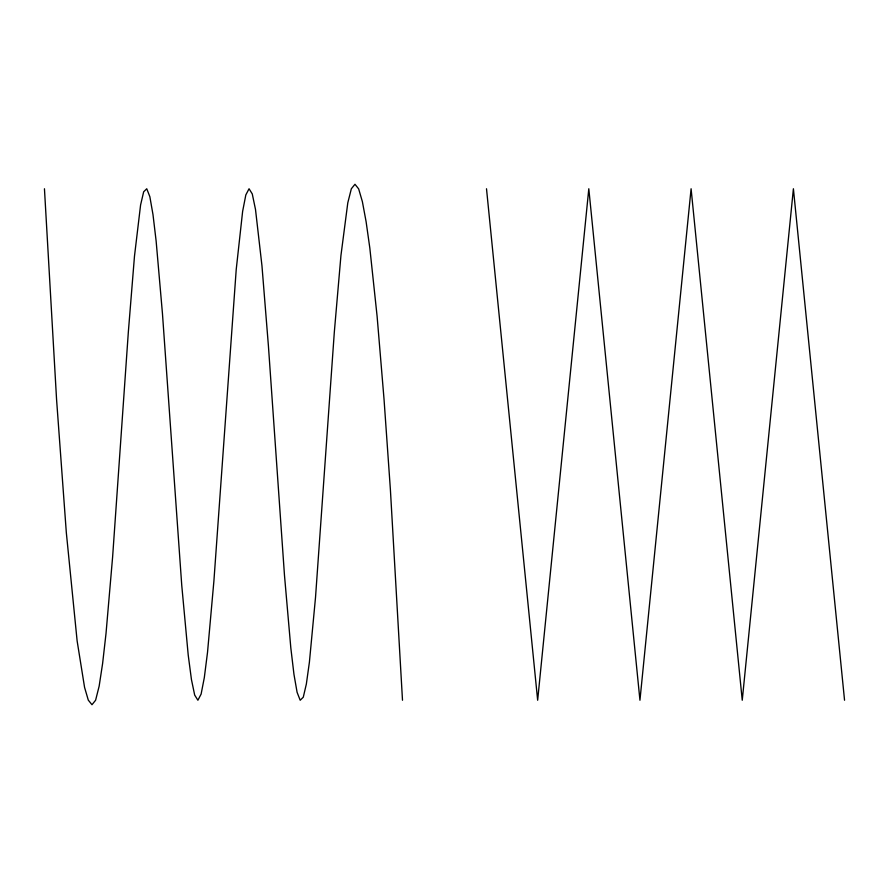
<?xml version="1.0" encoding="UTF-8"?>
<svg xmlns="http://www.w3.org/2000/svg" width="889" height="889" viewBox="0 0 889 889"><rect width="100%" height="100%" fill="white"/><g stroke="black" fill="none" stroke-linecap="round" stroke-linejoin="round"><path stroke-width="1.33" d="M844.55 700.243L793.399 188.757L742.248 700.243L691.097 188.757L639.947 700.243L588.807 188.757L537.656 700.243L486.505 188.757M402.495 700.243L390.382 489.439L384.026 399.161L377.103 316.284L369.824 248.042L366.101 221.661L362.379 201.636L358.656 188.879L354.978 184.279L351.344 188.757L347.799 202.814L340.943 255.499L334.331 332.008L315.517 597.397L309.405 662.149L306.349 684.052L303.282 697.198L300.193 700.243L297.093 692.32L293.97 674.418L290.825 647.97L284.48 575.305L268.422 345.999L261.955 265.733L255.499 209.448L252.265 193.924L249.053 188.757L245.831 194.902L242.63 211.371L236.23 269.411L213.905 580.984L207.526 652.304L204.314 677.629L201.114 694.098L197.903 700.243L194.68 695.076L191.446 679.552L188.224 655.137L181.756 585.406L162.465 313.695L156.131 241.03L152.986 214.582L149.852 196.68L146.752 188.757L143.662 191.802L140.595 204.948L134.483 256.188L128.36 331.764L112.614 556.992L106.013 633.501L102.613 663.483L99.146 686.186L95.601 700.243L91.978 704.721L88.289 700.121L84.566 687.364L77.132 640.958L66.331 532.655L56.574 399.561L44.45 188.757"/></g></svg>
